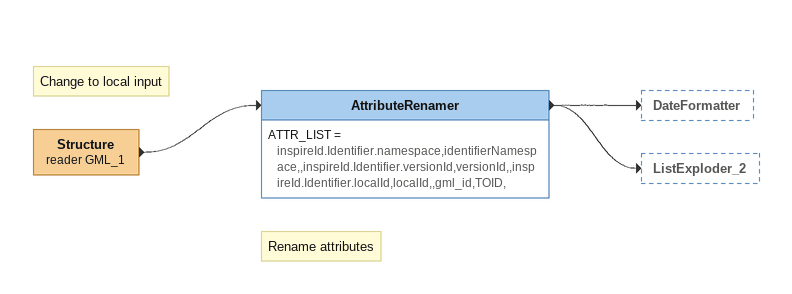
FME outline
Note: Change to local input
Structure (reader GML_1)
    -> AttributeRenamer
Note: Rename attributes
AttributeRenamer
    ATTR_LIST = inspireId.Identifier.namespace,identifierNamespace,,inspireId.Identifier.versionId,versionId,,inspireId.Identifier.localId,localId,,gml_id,TOID,
    -> DateFormatter
    -> ListExploder_2
